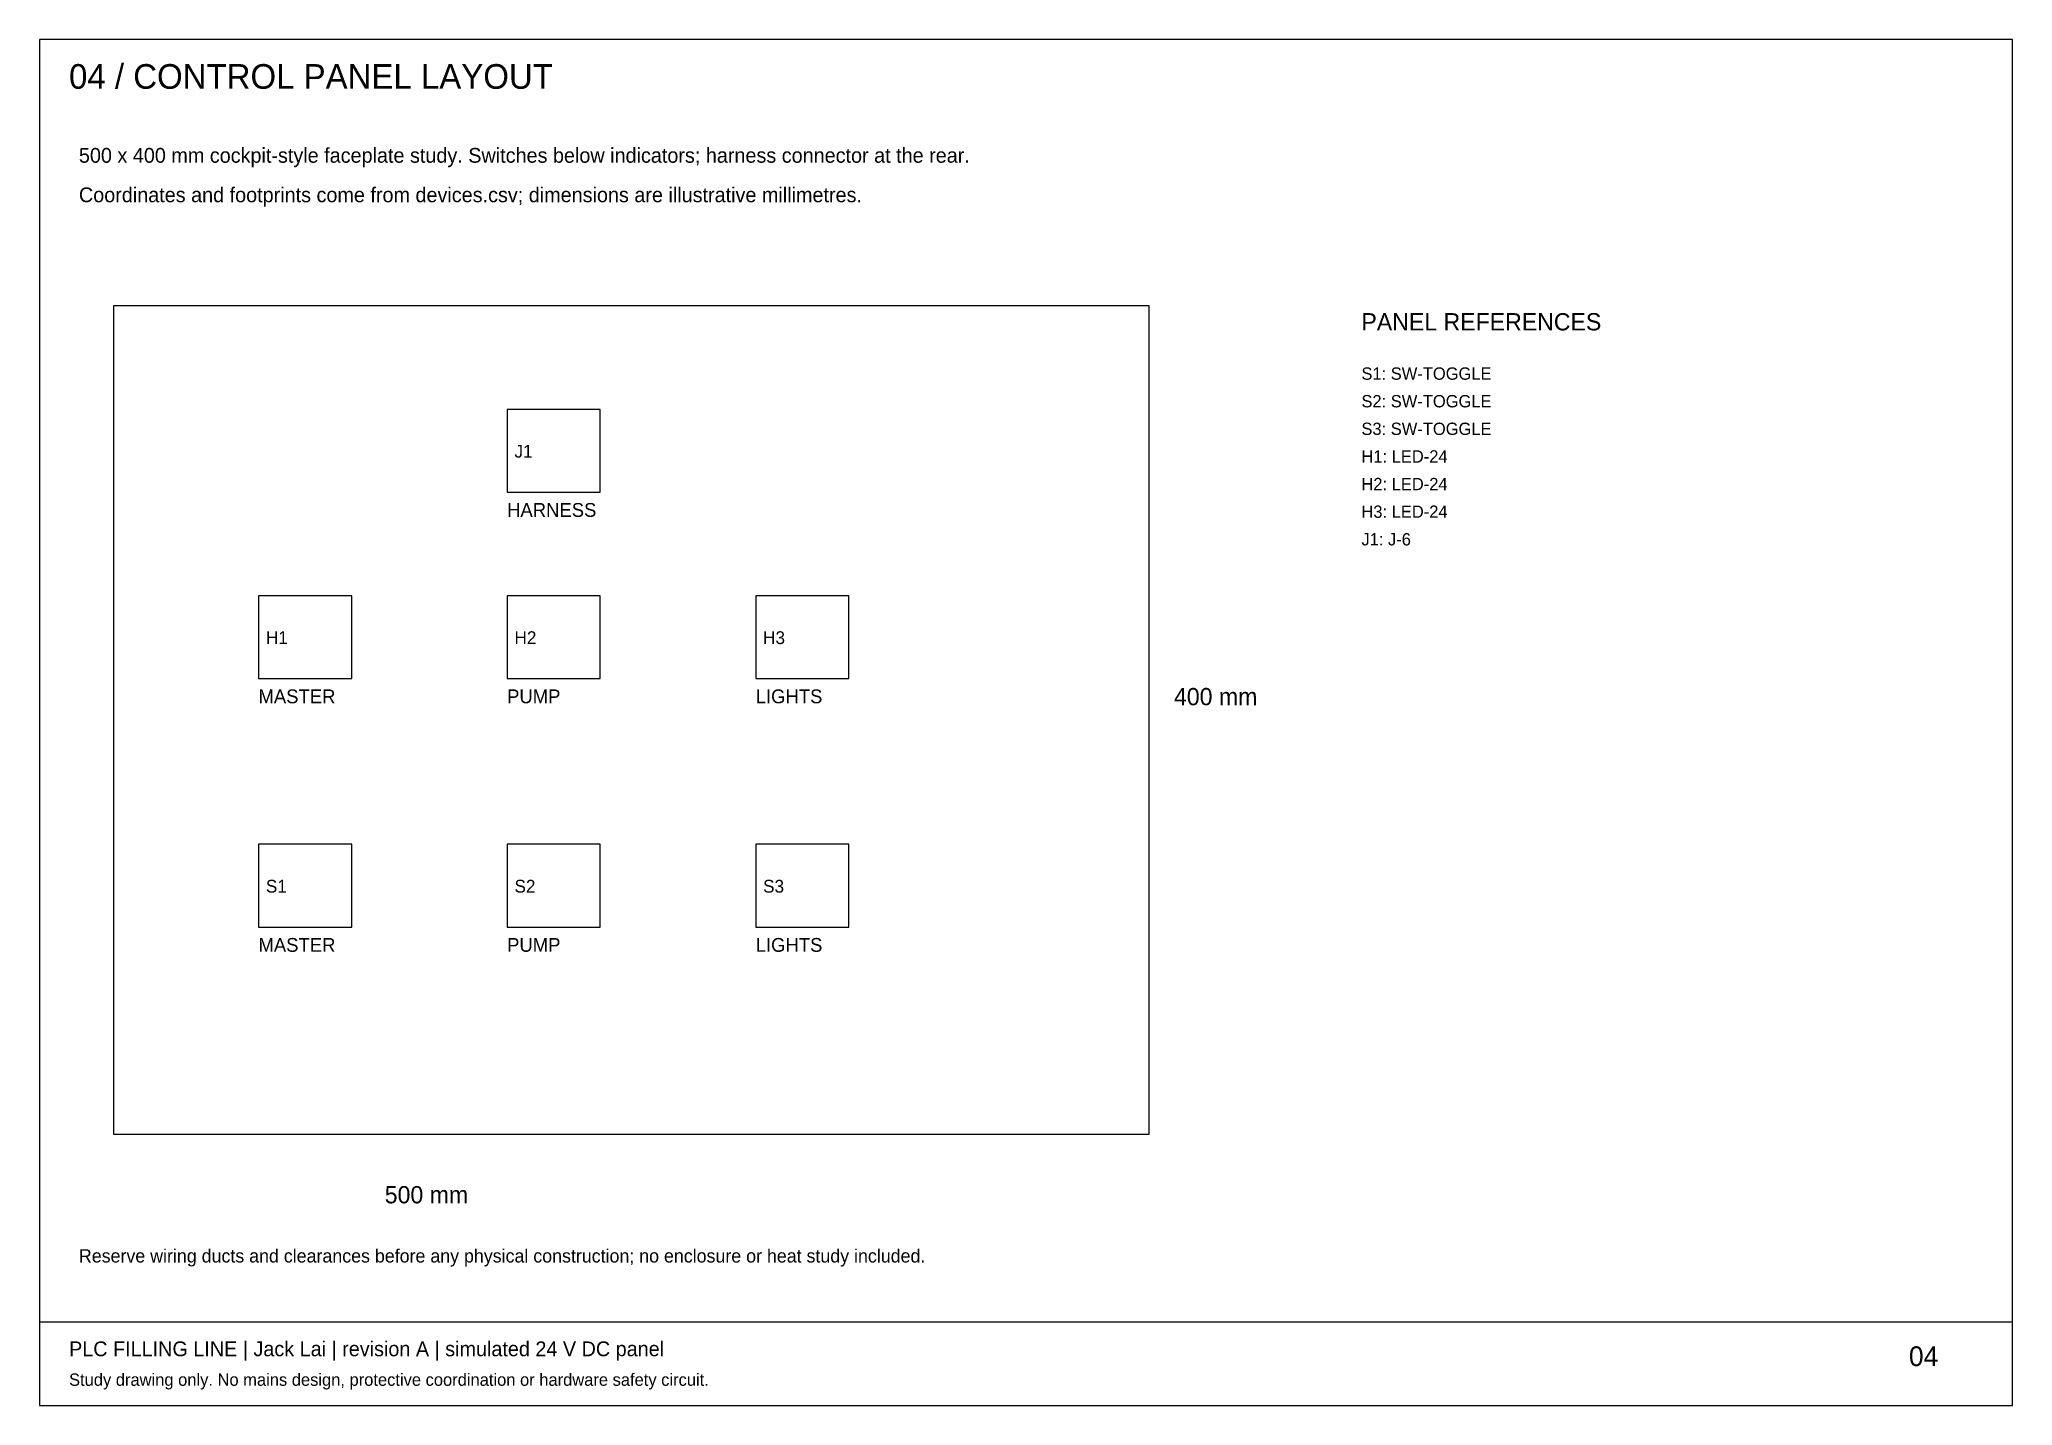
# Paper-space layout 'Layout' of a CAD drawing. Header units: millimetres. Extents: x 10 to 410, y 10 to 287.
import ezdxf

# ---------------------------------------------------------------- set-up
doc = ezdxf.new("R2010")
doc.units = ezdxf.units.MM

psp = doc.layouts.new('Layout')

# ---------------------------------------------------------------- linework, layer by layer
psp.add_line((10, 27), (410, 27))
for points in [[(10, 10), (410, 10), (410, 287), (10, 287)], [(25, 65), (235, 65), (235, 233), (25, 233)], [(104.8, 195.2), (123.7, 195.2), (123.7, 212), (104.8, 212)], [(54.4, 157.4), (73.3, 157.4), (73.3, 174.2), (54.4, 174.2)], [(104.8, 157.4), (123.7, 157.4), (123.7, 174.2), (104.8, 174.2)], [(155.2, 157.4), (174.1, 157.4), (174.1, 174.2), (155.2, 174.2)], [(54.4, 107), (73.3, 107), (73.3, 123.8), (54.4, 123.8)], [(104.8, 107), (123.7, 107), (123.7, 123.8), (104.8, 123.8)], [(155.2, 107), (174.1, 107), (174.1, 123.8), (155.2, 123.8)]]:
    psp.add_lwpolyline(points, close=True)

# ---------------------------------------------------------------- texts
for s, height, p in [('04 / CONTROL PANEL LAYOUT', 5, (16, 277)), ('500 x 400 mm cockpit-style faceplate study. Switches below indicators; harness connector at the rear.', 3, (18, 262)), ('Coordinates and footprints come from devices.csv; dimensions are illustrative millimetres.', 3, (18, 254)), ('PANEL REFERENCES', 3.5, (278, 228)), ('S1: SW-TOGGLE', 2.5, (278, 218)), ('S2: SW-TOGGLE', 2.5, (278, 212.4)), ('S3: SW-TOGGLE', 2.5, (278, 206.8)), ('J1', 2.6, (106.3, 202.2)), ('H1: LED-24', 2.5, (278, 201.2)), ('H2: LED-24', 2.5, (278, 195.6)), ('HARNESS', 2.8, (104.8, 190.2)), ('H3: LED-24', 2.5, (278, 190)), ('J1: J-6', 2.5, (278, 184.4)), ('H1', 2.6, (55.9, 164.4)), ('H2', 2.6, (106.3, 164.4)), ('H3', 2.6, (156.7, 164.4)), ('MASTER', 2.8, (54.4, 152.4)), ('PUMP', 2.8, (104.8, 152.4)), ('LIGHTS', 2.8, (155.2, 152.4)), ('400 mm', 3.5, (240, 152)), ('S1', 2.6, (55.9, 114)), ('S2', 2.6, (106.3, 114)), ('S3', 2.6, (156.7, 114)), ('MASTER', 2.8, (54.4, 102)), ('PUMP', 2.8, (104.8, 102)), ('LIGHTS', 2.8, (155.2, 102)), ('500 mm', 3.5, (80, 51)), ('Reserve wiring ducts and clearances before any physical construction; no enclosure or heat study included.', 2.7, (18, 39)), ('PLC FILLING LINE | Jack Lai | revision A | simulated 24 V DC panel', 3, (16, 20)), ('04', 4, (389, 18)), ('Study drawing only. No mains design, protective coordination or hardware safety circuit.', 2.5, (16, 14))]:
    psp.add_text(s, height=height).set_placement(p)

doc.saveas('drawing.dxf')
